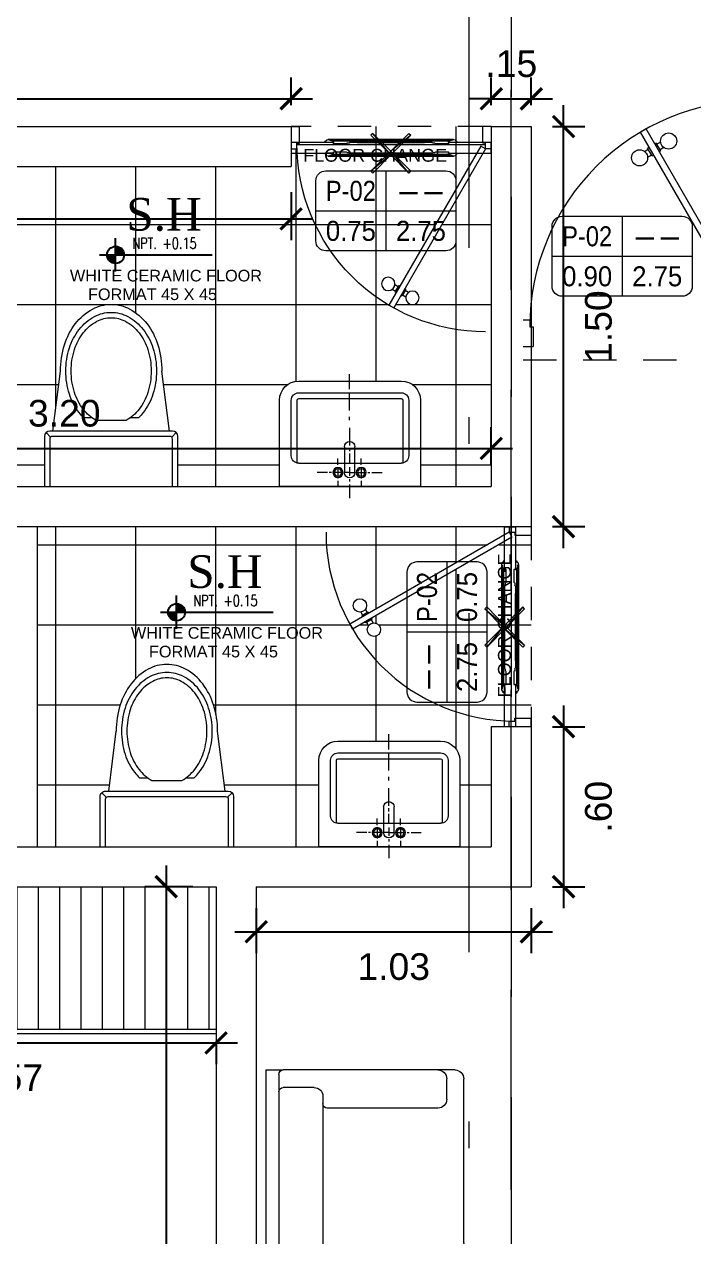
# Model space of a CAD drawing. Header units: millimetres. Extents: x -59 to 123, y 54 to 155.
# Drawn here: x -38.558 to -36.049, y 143.495 to 148.041 of the extents above; entities that cross this region are included whole.
import ezdxf
from ezdxf.enums import TextEntityAlignment as Align

# ---------------------------------------------------------------- set-up
doc = ezdxf.new("R2010")
doc.units = ezdxf.units.MM
for name, pattern in [('ACAD_ISO02W100', [15, 12, -3]), ('CONTINUA', [0]), ('DASHDOT', [25.4, 12.7, -6.35, 0, -6.35]), ('DASHED', [0.75, 0.5, -0.25]), ('HIDDEN2', [0.1875, 0.125, -0.0625])]:
    doc.linetypes.add(name, pattern=pattern)
doc.layers.get('0').update_dxf_attribs({"lineweight": 9})
doc.layers.get('Defpoints').update_dxf_attribs({"lineweight": 0})
for name, color, linetype in [('A-COT', 8, 'Continuous'), ('A-IND niveles', 8, 'Continuous'), ('A-PROY', 8, 'HIDDEN2'), ('A-TEX 010', 7, 'Continuous'), ('TEXTO', 2, 'Continuous')]:
    doc.layers.add(name, color=color, linetype=linetype)
for name, color, linetype, lineweight in [('DET-CORTE', 86, 'Continuous', 50), ('EJES', 6, 'ACAD_ISO02W100', 5), ('HP-Mobiliario', 251, 'Continuous', 0), ('mobiliario', 7, 'Continuous', 0), ('MUROS', 7, 'Continuous', 80), ('pisos', 251, 'Continuous', 0), ('PUERTAS', 7, 'Continuous', 9), ('SANITARIOS', 7, 'Continuous', 5), ('TEXTO1', 7, 'Continuous', 0), ('TEXTOS', 3, 'Continuous', 0), ('VIDRIO', 7, 'Continuous', 5)]:
    doc.layers.add(name, color=color, linetype=linetype, lineweight=lineweight)
doc.styles.add('ARIAL', font='arial.ttf')
doc.styles.add('ROMANS', font='ROMANS.SHX', dxfattribs={"width": 1.35, "height": 0.29})
doc.styles.add('ROMANS 0.75', font='romans.shx', dxfattribs={"width": 0.75})
doc.styles.add('S', font='romand.shx')
doc.styles.add('style1', font='arial.ttf', dxfattribs={"height": 0.1})
doc.styles.add('text100', font='swissek.ttf', dxfattribs={"height": 0.25})
doc.dimstyles.new('luis1', dxfattribs={"dimtxt": 0.1, "dimasz": 0.08, "dimexe": 0.08, "dimexo": 0.08, "dimgap": 0.08, "dimtad": 2, "dimzin": 4, "dimdsep": 46, "dimtxsty": 'style1', "dimblk": 'ARCHTICK', "dimcen": 2, "dimdle": 0.08, "dimclrd": 256, "dimclre": 256, "dimclrt": 256, "dimadec": 0, "dimazin": 1, "dimtfac": 1, "dimtix": 1, "dimtmove": 0, "dimatfit": 3, "dimfxl": 1, "dimtolj": 1, "dimarcsym": 0})
pattern_1 = [(90, (-122.13995, 144.88946), (-0.3, 2e-17), []), (180, (-122.13995, 144.88946), (-4e-17, -0.3), [])]

# ---------------------------------------------------------------- blocks, each defined once
blk = doc.blocks.new('A$C16406C30')
at = {"layer": 'HP-Mobiliario'}
for p, q in [((0.1885, 0.5), (0, 0.5)), ((0.1785, 0.48), (0, 0.48)), ((0.2026, 0.4941), (0.1856, 0.4771)), ((0.1885, 0.03), (0.1885, 0.47)), ((0.2085, 0.02), (0.2085, 0.48)), ((0.2085, 0.4681), (0.4335, 0.44)), ((0.2585, 0.3218), (0.2585, 0.3528)), ((0.2485, 0.1938), (0.2485, 0.3062)), ((0.2585, 0.1472), (0.2585, 0.1782)), ((0.2085, 0.0319), (0.4335, 0.06)), ((0, 0.02), (0.1785, 0.02)), ((0, 0), (0.1885, 0)), ((0.2026, 0.0059), (0.1856, 0.0229))]:
    blk.add_line(p, q, dxfattribs=at)
for points in [[(0.2585, 0.3528, -0.0362), (0.2779, 0.3702, -0.08725), (0.347, 0.4065, -0.077598), (0.4335, 0.42, -0.077598), (0.52, 0.4065, -0.08725), (0.5891, 0.3702, -0.105601), (0.6378, 0.3127, -0.12364), (0.6535, 0.25, -0.12364), (0.6378, 0.1873, -0.105601), (0.5891, 0.1298, -0.08725), (0.52, 0.0935, -0.077598), (0.4335, 0.08, -0.077598)], [(0.4335, 0.44, -0.076393), (0.532, 0.4249, -0.086437), (0.6103, 0.3844, -0.105872), (0.6657, 0.3199, -0.125404), (0.6835, 0.25, -0.125404), (0.6657, 0.1801, -0.105872), (0.6103, 0.1156, -0.086437), (0.532, 0.0751, -0.076393), (0.4335, 0.06, -0.076393)], [(0.2485, 0.3062, -0.100268), (0.2902, 0.3544, -0.08725), (0.3531, 0.3874, -0.077598), (0.4335, 0.4, -0.077598), (0.5139, 0.3874, -0.08725), (0.5768, 0.3544, -0.105601), (0.6201, 0.3032, -0.12364), (0.6335, 0.25, -0.12364), (0.6201, 0.1968, -0.105601), (0.5768, 0.1456, -0.08725), (0.5139, 0.1126, -0.077598), (0.4335, 0.1, -0.077598)], [(0.4335, 0.1, -0.077598), (0.3531, 0.1126, -0.08725), (0.2902, 0.1456, -0.100268), (0.2485, 0.1938, -0.12364)], [(0.4335, 0.08, -0.077598), (0.347, 0.0935, -0.08725), (0.2779, 0.1298, -0.0362), (0.2585, 0.1472, -0.12364)]]:
    blk.add_lwpolyline(points, format="xyb", dxfattribs=at)
for centre, radius, start, end in [((0.1785, 0.47), 0.01, 0, 90), ((0.1885, 0.48), 0.02, 0, 90), ((0.1785, 0.03), 0.01, 270, 0), ((0.1885, 0.02), 0.02, 270, 0)]:
    blk.add_arc(centre, radius, start, end, dxfattribs=at)
blk = doc.blocks.new('CP')
at = {"layer": 'mobiliario'}
for points in [[(25.9, 6.427), (25.9, 6.4749), (25.8947, 6.4749), (25.8947, 6.6355), (25.9351, 6.6355), (25.9351, 6.4749), (25.9298, 6.4749), (25.9298, 6.427)], [(25.8905, 6.4749), (25.8947, 6.4749), (25.8947, 6.5057), (25.8894, 6.5057), (25.8894, 6.5015)], [(25.9415, 6.5015), (25.9415, 6.5057), (25.9351, 6.5057), (25.9351, 6.4749), (25.9394, 6.4749), (25.9394, 6.4759), (25.9394, 6.477), (25.9394, 6.4781), (25.9405, 6.4791), (25.9405, 6.4802), (25.9415, 6.4802), (25.9415, 6.4812), (25.9426, 6.4812), (25.9437, 6.4812)], [(25.883, 6.494), (25.883, 6.2589), (25.883, 6.0249)], [(25.8873, 6.4866), (25.8873, 6.4812), (25.8883, 6.4812), (25.8894, 6.4802), (25.8905, 6.4791), (25.8905, 6.4781), (25.8905, 6.477), (25.8905, 6.4759), (25.8905, 6.4749)], [(25.8873, 6.4812), (25.8873, 6.2589), (25.8873, 6.0376)], [(25.8905, 6.4749), (25.8905, 6.2589), (25.8905, 6.044)], [(25.9394, 6.4749), (25.9394, 6.2589), (25.9394, 6.044)], [(25.9437, 6.4812), (25.9437, 6.4866)], [(25.9437, 6.4812), (25.9437, 6.2589), (25.9437, 6.0376)], [(25.9468, 6.494), (25.9468, 6.2589), (25.9468, 6.0249)], [(25.8947, 6.4142), (25.8947, 6.2589), (25.8947, 6.1047), (25.8947, 6.2589), (25.8947, 6.4142)], [(25.8979, 6.4164), (25.8979, 6.4238)], [(25.933, 6.4238), (25.933, 6.4164)], [(25.9351, 6.4142), (25.9351, 6.2589), (25.9351, 6.1047)], [(25.9351, 6.1334), (25.9351, 6.3855)], [(25.8277, 6.3344), (25.8203, 6.327), (25.9022, 6.2589), (25.8277, 6.3344), (25.8277, 6.3344)], [(25.8203, 6.327), (25.9022, 6.2589), (25.8883, 6.2589), (25.8203, 6.327), (25.8203, 6.327)], [(25.9628, 6.3344), (25.9022, 6.2589), (25.8883, 6.2589), (25.9628, 6.3344), (25.9628, 6.3344)], [(25.9692, 6.327), (25.9628, 6.3344), (25.9022, 6.2589), (25.9692, 6.327), (25.9692, 6.327)], [(25.8883, 6.2589), (25.8277, 6.1844), (25.8203, 6.1919), (25.8883, 6.2589), (25.8883, 6.2589)], [(25.9022, 6.2589), (25.8883, 6.2589), (25.8277, 6.1844), (25.9022, 6.2589), (25.9022, 6.2589)], [(25.9022, 6.2589), (25.8883, 6.2589), (25.9692, 6.1919), (25.9022, 6.2589), (25.9022, 6.2589)], [(25.8883, 6.2589), (25.9692, 6.1919), (25.9628, 6.1844), (25.8883, 6.2589), (25.8883, 6.2589)], [(25.8447, 6.1589), (25.8447, 6.1589)], [(25.9298, 6.0919), (25.9298, 6.044), (25.9351, 6.044), (25.9351, 5.8855), (25.9107, 5.8855), (25.9065, 5.8855), (25.8947, 5.8855), (25.8947, 6.044), (25.9, 6.044), (25.9, 6.0919)], [(25.8979, 6.094), (25.8979, 6.1015)], [(25.933, 6.1015), (25.933, 6.094)], [(25.8447, 6.0078), (25.8447, 6.0078)], [(25.8873, 6.0323), (25.8873, 6.0376), (25.8883, 6.0376), (25.8894, 6.0376), (25.8894, 6.0387), (25.8905, 6.0398), (25.8905, 6.0408), (25.8905, 6.0419), (25.8905, 6.0429), (25.8905, 6.044)], [(25.8905, 6.044), (25.8947, 6.044), (25.8947, 6.0132), (25.8894, 6.0132), (25.8894, 6.0176)], [(25.9394, 6.044), (25.9351, 6.044), (25.9351, 6.0132), (25.9415, 6.0132), (25.9415, 6.0174)], [(25.9437, 6.0323), (25.9437, 6.0376), (25.9426, 6.0376), (25.9415, 6.0376), (25.9405, 6.0387), (25.9405, 6.0398), (25.9394, 6.0408), (25.9394, 6.0419), (25.9394, 6.0429), (25.9394, 6.044)]]:
    blk.add_lwpolyline(points, dxfattribs=at)
for centre, start, end in [((25.891, 6.4945), 101.5369, 239.1395), ((25.891, 6.0254), 120.8203, 258.5038)]:
    blk.add_arc(centre, 0.00798, start, end, dxfattribs=at)
for points in [[(25.9468, 6.4956), (25.9464, 6.4988), (25.9441, 6.5014), (25.941, 6.5022)], [(25.943, 6.4877), (25.9457, 6.4893), (25.9472, 6.4924), (25.9468, 6.4956)], [(25.8942, 6.4142), (25.8957, 6.4142), (25.8968, 6.4154), (25.8968, 6.4169)], [(25.8974, 6.4249), (25.8989, 6.4249), (25.9, 6.4261), (25.9, 6.4275)], [(25.9298, 6.4275), (25.9298, 6.4261), (25.931, 6.4249), (25.9325, 6.4249)], [(25.932, 6.4169), (25.932, 6.4154), (25.9331, 6.4142), (25.9346, 6.4142)], [(25.8968, 6.102), (25.8968, 6.1035), (25.8957, 6.1047), (25.8942, 6.1047)], [(25.9, 6.0924), (25.9, 6.0939), (25.8989, 6.0951), (25.8974, 6.0951)], [(25.9325, 6.0951), (25.931, 6.0951), (25.9298, 6.0939), (25.9298, 6.0924)], [(25.9346, 6.1047), (25.9331, 6.1047), (25.932, 6.1035), (25.932, 6.102)], [(25.941, 6.0177), (25.9441, 6.0186), (25.9464, 6.0212), (25.9468, 6.0243)], [(25.9468, 6.0243), (25.9472, 6.0275), (25.9457, 6.0306), (25.943, 6.0322)]]:
    blk.add_open_spline(points, degree=3, dxfattribs=at)
blk = doc.blocks.new('rf67')
at = {"layer": 'PUERTAS', "ltscale": 0.075}
for p, q in [((2984.4541, 394.8959), (2984.4292, 394.895)), ((2984.4585, 394.0686), (2984.4292, 394.895)), ((2984.4834, 394.0695), (2984.4541, 394.8959)), ((2983.711, 394.4797), (2983.7334, 394.4678)), ((2983.7327, 394.4394), (2983.6977, 394.3735)), ((2983.7334, 394.4678), (2983.7215, 394.4454)), ((2983.7215, 394.4454), (2983.7327, 394.4394)), ((2983.6641, 394.3914), (2983.6977, 394.3735)), ((2984.4834, 394.0695), (2984.4585, 394.0686)), ((2984.4834, 394.0695), (2984.4715, 394.0471)), ((2984.5059, 394.0576), (2984.4834, 394.0695)), ((2984.4603, 394.0531), (2984.4253, 393.9872)), ((2984.4715, 394.0471), (2984.4603, 394.0531)), ((2984.459, 393.9693), (2984.4253, 393.9872))]:
    blk.add_line(p, q, dxfattribs=at)
at = {"layer": 'PUERTAS', "ltscale": 0.01}
for p, q in [((2984.4089, 394.8242), (2984.4257, 394.8248)), ((2984.4098, 394.8001), (2984.4265, 394.8006)), ((2984.4255, 394.8297), (2984.4315, 394.8299)), ((2984.4267, 394.796), (2984.4255, 394.8297)), ((2984.4267, 394.796), (2984.4327, 394.7962)), ((2984.4625, 394.831), (2984.4565, 394.8308)), ((2984.4637, 394.7974), (2984.4577, 394.7971)), ((2984.4637, 394.7974), (2984.4625, 394.831)), ((2984.4794, 394.8268), (2984.4627, 394.8262)), ((2984.4803, 394.8026), (2984.4636, 394.802))]:
    blk.add_line(p, q, dxfattribs=at)
for centre in [(2984.3818, 394.8116), (2984.5074, 394.8161)]:
    blk.add_circle(centre, 0.0302, dxfattribs=at)
blk.add_arc((2984.4709, 394.0476), 0.8484, 61.9779, 152.0448, dxfattribs=at)
blk = doc.blocks.new('A$C37766BCA')
blk.add_line((0, 0.181), (1.22, 0.181))
at = {"const_width": 0.0923}
for points in [[(0.221, 0.181, 0.414214), (0.174, 0.227, 0.414214)], [(0.128, 0.181, 0.414214), (0.174, 0.135)]]:
    blk.add_lwpolyline(points, format="xyb", dxfattribs=at)
blk.add_lwpolyline([(0.174, 0), (0.174, 0.361)])
blk.add_circle((0.174, 0.181), 0.0923)
blk = doc.blocks.new('CUADROVANOS3')
blk.add_lwpolyline([(-0.2625, -0.1125), (-0.2625, 0.1125, -0.414214), (-0.225, 0.15), (0.225, 0.15, -0.414214), (0.2625, 0.1125), (0.2625, -0.1125, -0.414214), (0.225, -0.15), (-0.225, -0.15, -0.414214)], format="xyb", close=True)
for points in [[(0, 0.15), (0, -0.15)], [(-0.2625, 0), (0.2625, 0)]]:
    blk.add_lwpolyline(points)
at = {"layer": 'TEXTOS', "style": 'S', "flags": 8}
for tag, width, p, p2 in [('CODIGO', 1.029412, (-0.225, 0.0375), (-0.0375, 0.0375)), ('ALFEIZAR', 0.739437, (0.0375, 0.0375), (0.225, 0.0375)), ('ANCHO', 0.772059, (-0.225, -0.1125), (-0.0375, -0.1125)), ('ALTO', 0.772059, (0.0375, -0.1125), (0.225, -0.1125))]:
    blk.add_attdef(tag, text='', height=0.075, dxfattribs=dict(at, width=width)).set_placement(p, p2, align=Align.FIT)
blk = doc.blocks.new('LAV-5')
for p, q in [((-0.264, 0), (-0.264, -0.3242)), ((0, 0), (-0.264, 0)), ((-0.0451, -0.0222), (-0.0451, 0.0007)), ((-0.0015, -0.0076), (-0.0015, 0.043)), ((0.264, 0), (0, 0)), ((0.0421, -0.0222), (0.0421, 0.0007)), ((0.264, -0.3242), (0.264, 0)), ((-0.0451, -0.0433), (-0.0451, -0.0306)), ((-0.0451, -0.0726), (-0.0451, -0.0433)), ((-0.0015, -0.0282), (-0.0015, -0.0196)), ((-0.0015, -0.0282), (-0.0015, -0.0196)), ((-0.0015, -0.0726), (-0.0015, -0.0409)), ((-0.0015, -0.0726), (-0.0015, -0.0409)), ((0.0421, -0.0433), (0.0421, -0.0306)), ((0.0421, -0.0726), (0.0421, -0.0433)), ((-0.198, -0.0886), (-0.198, -0.3242)), ((-0.1922, -0.088), (0.1922, -0.088)), ((-0.0846, -0.0529), (-0.123, -0.0529)), ((-0.07, -0.0529), (-0.0777, -0.0529)), ((-0.0264, -0.0529), (-0.064, -0.0529)), ((-0.0451, -0.0812), (-0.0451, -0.106)), ((-0.0015, -0.0529), (-0.0212, -0.0529)), ((-0.0212, -0.1496), (-0.0212, -0.0529)), ((-0.0015, -0.0529), (-0.017, -0.0529)), ((-0.0015, -0.0529), (0.0182, -0.0529)), ((-0.0015, -0.0529), (0.014, -0.0529)), ((-0.0011, -0.0863), (-0.0011, -0.124)), ((0.0182, -0.0529), (0.0182, -0.1496)), ((0.0234, -0.0529), (0.061, -0.0529)), ((0.0421, -0.0812), (0.0421, -0.106)), ((0.067, -0.0529), (0.0747, -0.0529)), ((0.0816, -0.0529), (0.12, -0.0529)), ((0.198, -0.3242), (0.198, -0.0886)), ((-0.22, -0.1158), (-0.22, -0.3242)), ((-0.0011, -0.1326), (-0.0011, -0.1445)), ((0.22, -0.3242), (0.22, -0.1158)), ((-0.0011, -0.1539), (-0.0011, -0.2199)), ((-0.0015, -0.2489), (-0.0015, -0.2618)), ((-0.0015, -0.2857), (-0.0015, -0.3507)), ((-0.1922, -0.33), (0.1922, -0.33)), ((-0.1922, -0.352), (0.1922, -0.352)), ((-0.0015, -0.329), (-0.0015, -0.347)), ((-0.1922, -0.396), (0.1922, -0.396)), ((-0.0015, -0.365), (-0.0015, -0.4223))]:
    blk.add_line(p, q)
for centre, radius in [((-0.0451, -0.0529), 0.0188), ((-0.0451, -0.0529), 0.0137), ((0.0421, -0.0529), 0.0188), ((0.0421, -0.0529), 0.0137)]:
    blk.add_circle(centre, radius)
for centre, radius, start, end in [((-0.0015, -0.0529), 0.0197, 90, 180), ((-0.0015, -0.0529), 0.0197, 0, 90), ((-0.1922, -0.1158), 0.0278, 90, 180), ((0.1922, -0.1158), 0.0278, 0, 90), ((-0.0015, -0.1496), 0.0197, 180, 270), ((-0.0015, -0.1496), 0.0197, 270, 0), ((-0.1922, -0.3242), 0.0718, 180, 270), ((-0.1922, -0.3242), 0.0278, 180, 270), ((-0.1922, -0.3242), 0.00583, 180, 270), ((0.1922, -0.3242), 0.0718, 270, 0), ((0.1922, -0.3242), 0.0278, 270, 0), ((0.1922, -0.3242), 0.00583, 270, 0)]:
    blk.add_arc(centre, radius, start, end)
blk = doc.blocks.new('juy')
at = {"layer": 'mobiliario'}
for p, q in [((290.0067, 88.1042), (290.0067, 88.0382)), ((290.0067, 88.1042), (291.9867, 88.1042)), ((291.9867, 88.1042), (291.9867, 88.0382)), ((290.0232, 88.0547), (290.0892, 88.0547)), ((290.0892, 88.0547), (290.6708, 88.0547)), ((290.7038, 88.0547), (291.2896, 88.0547)), ((291.9042, 88.0547), (291.3226, 88.0547)), ((291.9702, 88.0547), (291.9042, 88.0547)), ((290.0067, 87.3947), (290.0067, 88.0382)), ((290.0727, 87.9227), (290.0727, 88.0382)), ((290.6873, 88.0382), (290.6873, 87.9227)), ((291.3061, 88.0382), (291.3061, 87.9227)), ((291.3061, 88.0382), (291.3061, 87.9227)), ((291.9207, 87.9227), (291.9207, 88.0382)), ((291.9867, 87.3947), (291.9867, 88.0382)), ((290.6873, 87.9227), (290.6873, 87.3947)), ((290.6873, 87.9227), (290.6873, 87.3947)), ((291.3061, 87.9227), (291.3061, 87.3947)), ((291.3061, 87.9227), (291.3061, 87.3947)), ((290.1057, 87.8897), (290.6543, 87.8897)), ((290.1494, 87.4586), (290.1494, 87.8732)), ((290.7203, 87.8897), (291.2731, 87.8897)), ((291.8877, 87.8897), (291.3391, 87.8897)), ((291.844, 87.4586), (291.844, 87.8732)), ((290.1164, 87.4256), (290.0397, 87.4256)), ((291.877, 87.4256), (291.9537, 87.4256)), ((290.6543, 87.3617), (290.0397, 87.3617)), ((291.2731, 87.3617), (290.7203, 87.3617)), ((291.3391, 87.3617), (291.7887, 87.3617)), ((291.7887, 87.3617), (291.9537, 87.3617))]:
    blk.add_line(p, q, dxfattribs=at)
for centre, radius, start, end in [((290.0232, 88.0382), 0.0165, 90, 180), ((290.0892, 88.0382), 0.0165, 90, 180), ((290.6708, 88.0382), 0.0165, 0, 90), ((290.7038, 88.0382), 0.0165, 90, 180), ((291.2896, 88.0382), 0.0165, 0, 90), ((291.3226, 88.0382), 0.0165, 90, 180), ((291.9042, 88.0382), 0.0165, 0, 90), ((291.9702, 88.0382), 0.0165, 0, 90), ((290.1057, 87.9227), 0.033, 180, 270), ((290.6543, 87.9227), 0.033, 270, 0), ((290.7203, 87.9227), 0.033, 180, 270), ((291.2731, 87.9227), 0.033, 270, 0), ((291.3391, 87.9227), 0.033, 180, 270), ((291.8877, 87.9227), 0.033, 270, 0), ((290.1329, 87.8732), 0.0165, 0, 90), ((291.8605, 87.8732), 0.0165, 90, 180), ((290.0397, 87.4586), 0.033, 180, 270), ((290.1164, 87.4586), 0.033, 270, 0), ((291.877, 87.4586), 0.033, 180, 270), ((291.9537, 87.4586), 0.033, 270, 0), ((290.0397, 87.3947), 0.033, 180, 270), ((290.6543, 87.3947), 0.033, 270, 0), ((290.7203, 87.3947), 0.033, 180, 270), ((291.2731, 87.3947), 0.033, 270, 0), ((291.3391, 87.3947), 0.033, 180, 270), ((291.9537, 87.3947), 0.033, 270, 0)]:
    blk.add_arc(centre, radius, start, end, dxfattribs=at)
blk = doc.blocks.new('_ArchTick')
at = {"color": 0, "linetype": 'ByBlock', "const_width": 0.15}
blk.add_lwpolyline([(-0.5, -0.5), (0.5, 0.5)], dxfattribs=at)
blk = doc.blocks.new('*D346')
at = {"layer": 'A-COT', "linetype": 'Continuous', "lineweight": -2, "transparency": 16777216}
for p, q in [((-38.0263, 144.8873), (-38.0263, 141.5773)), ((-37.9263, 144.8073), (-38.1063, 144.8073)), ((-37.9263, 141.6573), (-38.1063, 141.6573))]:
    blk.add_line(p, q, dxfattribs=at)
at = {"layer": 'Defpoints', "color": 0, "linetype": 'CONTINUA', "transparency": 16777216}
for p in [(-37.8391, 144.8073), (-38.0263, 141.6573), (-37.8391, 141.6573)]:
    blk.add_point(p, dxfattribs=at)
at = {"layer": 'A-COT', "linetype": 'CONTINUA', "lineweight": -2, "transparency": 16777216, "xscale": 0.08, "yscale": 0.08, "zscale": 0.08}
for p, rotation in [((-38.0263, 144.8073), 90), ((-38.0263, 141.6573), 270)]:
    blk.add_blockref('_ArchTick', p, dxfattribs=dict(at, rotation=rotation))
at = {"layer": 'A-COT', "linetype": 'CONTINUA', "lineweight": 5, "transparency": 16777216, "insert": (-38.1574, 143.2323), "char_height": 0.1, "attachment_point": 5, "rotation": 90, "style": 'style1'}
blk.add_mtext('\\A1;3.15', dxfattribs=at)
blk = doc.blocks.new('*D352')
at = {"layer": 'A-COT', "linetype": 'Continuous', "lineweight": -2, "transparency": 16777216}
for p, q in [((-39.4881, 144.2222), (-37.7591, 144.2222)), ((-39.4081, 144.2222), (-39.4081, 144.1422)), ((-37.8391, 144.2222), (-37.8391, 144.1422))]:
    blk.add_line(p, q, dxfattribs=at)
at = {"layer": 'Defpoints', "color": 0, "linetype": 'CONTINUA', "transparency": 16777216}
for p in [(-39.4081, 144.2723), (-37.8391, 144.2723), (-37.8391, 144.2222)]:
    blk.add_point(p, dxfattribs=at)
at = {"layer": 'A-COT', "linetype": 'CONTINUA', "lineweight": -2, "transparency": 16777216, "xscale": 0.08, "yscale": 0.08, "zscale": 0.08, "rotation": 180}
blk.add_blockref('_ArchTick', (-39.4081, 144.2222), dxfattribs=at)
at = {"layer": 'A-COT', "linetype": 'CONTINUA', "lineweight": -2, "transparency": 16777216, "xscale": 0.08, "yscale": 0.08, "zscale": 0.08}
blk.add_blockref('_ArchTick', (-37.8391, 144.2222), dxfattribs=at)
at = {"layer": 'A-COT', "linetype": 'CONTINUA', "lineweight": 5, "transparency": 16777216, "insert": (-38.6236, 144.0911), "char_height": 0.1, "attachment_point": 5, "style": 'style1'}
blk.add_mtext('\\A1;1.57', dxfattribs=at)
blk = doc.blocks.new('*D353')
at = {"layer": 'A-COT', "linetype": 'Continuous', "lineweight": -2, "transparency": 16777216}
for p, q in [((-37.6891, 144.7273), (-37.6891, 144.5585)), ((-36.6581, 144.7273), (-36.6581, 144.5585)), ((-37.7691, 144.6385), (-36.5781, 144.6385))]:
    blk.add_line(p, q, dxfattribs=at)
at = {"layer": 'Defpoints', "color": 0, "linetype": 'CONTINUA', "transparency": 16777216}
for p in [(-37.6891, 144.8073), (-36.6581, 144.8073), (-36.6581, 144.6385)]:
    blk.add_point(p, dxfattribs=at)
at = {"layer": 'A-COT', "linetype": 'CONTINUA', "lineweight": -2, "transparency": 16777216, "xscale": 0.08, "yscale": 0.08, "zscale": 0.08, "rotation": 180}
blk.add_blockref('_ArchTick', (-37.6891, 144.6385), dxfattribs=at)
at = {"layer": 'A-COT', "linetype": 'CONTINUA', "lineweight": -2, "transparency": 16777216, "xscale": 0.08, "yscale": 0.08, "zscale": 0.08}
blk.add_blockref('_ArchTick', (-36.6581, 144.6385), dxfattribs=at)
at = {"layer": 'A-COT', "linetype": 'CONTINUA', "lineweight": 5, "transparency": 16777216, "insert": (-37.1736, 144.5074), "char_height": 0.1, "attachment_point": 5, "style": 'style1'}
blk.add_mtext('\\A1;1.03', dxfattribs=at)
blk = doc.blocks.new('*D354')
at = {"layer": 'A-COT', "linetype": 'Continuous', "lineweight": -2, "transparency": 16777216}
for p, q in [((-36.5372, 145.4873), (-36.5372, 144.7273)), ((-36.5781, 145.4073), (-36.4572, 145.4073)), ((-36.5781, 144.8073), (-36.4572, 144.8073))]:
    blk.add_line(p, q, dxfattribs=at)
at = {"layer": 'Defpoints', "color": 0, "linetype": 'CONTINUA', "transparency": 16777216}
for p in [(-36.6581, 145.4073), (-36.6581, 144.8073), (-36.5372, 144.8073)]:
    blk.add_point(p, dxfattribs=at)
at = {"layer": 'A-COT', "linetype": 'CONTINUA', "lineweight": -2, "transparency": 16777216, "xscale": 0.08, "yscale": 0.08, "zscale": 0.08}
for p, rotation in [((-36.5372, 145.4073), 90), ((-36.5372, 144.8073), 270)]:
    blk.add_blockref('_ArchTick', p, dxfattribs=dict(at, rotation=rotation))
at = {"layer": 'A-COT', "linetype": 'CONTINUA', "lineweight": 5, "transparency": 16777216, "insert": (-36.4062, 145.1073), "char_height": 0.1, "attachment_point": 5, "rotation": 90, "style": 'style1'}
blk.add_mtext('\\A1;.60', dxfattribs=at)
blk = doc.blocks.new('*D355')
at = {"layer": 'A-COT', "linetype": 'Continuous', "lineweight": -2, "transparency": 16777216}
for p, q in [((-36.5372, 146.0773), (-36.5372, 147.7373)), ((-36.5781, 147.6573), (-36.4572, 147.6573)), ((-36.5781, 146.1573), (-36.4572, 146.1573))]:
    blk.add_line(p, q, dxfattribs=at)
at = {"layer": 'Defpoints', "color": 0, "linetype": 'CONTINUA', "transparency": 16777216}
for p in [(-36.6581, 147.6573), (-36.5372, 147.6573), (-36.6581, 146.1573)]:
    blk.add_point(p, dxfattribs=at)
at = {"layer": 'A-COT', "linetype": 'CONTINUA', "lineweight": -2, "transparency": 16777216, "xscale": 0.08, "yscale": 0.08, "zscale": 0.08}
for p, rotation in [((-36.5372, 147.6573), 90), ((-36.5372, 146.1573), 270)]:
    blk.add_blockref('_ArchTick', p, dxfattribs=dict(at, rotation=rotation))
at = {"layer": 'A-COT', "linetype": 'CONTINUA', "lineweight": 5, "transparency": 16777216, "insert": (-36.4062, 146.9073), "char_height": 0.1, "attachment_point": 5, "rotation": 90, "style": 'style1'}
blk.add_mtext('\\A1;1.50', dxfattribs=at)
blk = doc.blocks.new('*D356')
at = {"layer": 'A-COT', "linetype": 'Continuous', "lineweight": -2, "transparency": 16777216}
for p, q in [((-40.0081, 146.3873), (-40.0081, 146.5307)), ((-36.8081, 146.3873), (-36.8081, 146.5307)), ((-40.0881, 146.4507), (-36.7281, 146.4507))]:
    blk.add_line(p, q, dxfattribs=at)
at = {"layer": 'Defpoints', "color": 0, "linetype": 'CONTINUA', "transparency": 16777216}
for p in [(-36.8081, 146.4507), (-40.0081, 146.3073), (-36.8081, 146.3073)]:
    blk.add_point(p, dxfattribs=at)
at = {"layer": 'A-COT', "linetype": 'CONTINUA', "lineweight": -2, "transparency": 16777216, "xscale": 0.08, "yscale": 0.08, "zscale": 0.08, "rotation": 180}
blk.add_blockref('_ArchTick', (-40.0081, 146.4507), dxfattribs=at)
at = {"layer": 'A-COT', "linetype": 'CONTINUA', "lineweight": -2, "transparency": 16777216, "xscale": 0.08, "yscale": 0.08, "zscale": 0.08}
blk.add_blockref('_ArchTick', (-36.8081, 146.4507), dxfattribs=at)
at = {"layer": 'A-COT', "linetype": 'CONTINUA', "lineweight": 5, "transparency": 16777216, "insert": (-38.4081, 146.5818), "char_height": 0.1, "attachment_point": 5, "style": 'style1'}
blk.add_mtext('\\A1;3.20', dxfattribs=at)
blk = doc.blocks.new('*D357')
at = {"layer": 'A-COT', "linetype": 'Continuous', "lineweight": -2, "transparency": 16777216}
for p, q in [((-40.0081, 147.4113), (-40.0081, 147.2313)), ((-37.5581, 147.4113), (-37.5581, 147.2313)), ((-40.0881, 147.3113), (-37.4781, 147.3113))]:
    blk.add_line(p, q, dxfattribs=at)
at = {"layer": 'Defpoints', "color": 0, "linetype": 'CONTINUA', "transparency": 16777216}
for p in [(-40.0081, 147.5073), (-37.5581, 147.5073), (-37.5581, 147.3113)]:
    blk.add_point(p, dxfattribs=at)
at = {"layer": 'A-COT', "linetype": 'CONTINUA', "lineweight": -2, "transparency": 16777216, "xscale": 0.08, "yscale": 0.08, "zscale": 0.08, "rotation": 180}
blk.add_blockref('_ArchTick', (-40.0081, 147.3113), dxfattribs=at)
at = {"layer": 'A-COT', "linetype": 'CONTINUA', "lineweight": -2, "transparency": 16777216, "xscale": 0.08, "yscale": 0.08, "zscale": 0.08}
blk.add_blockref('_ArchTick', (-37.5581, 147.3113), dxfattribs=at)
at = {"layer": 'A-COT', "linetype": 'CONTINUA', "lineweight": 5, "transparency": 16777216, "insert": (-38.7831, 147.1803), "char_height": 0.1, "attachment_point": 5, "style": 'style1'}
blk.add_mtext('\\A1;2.45', dxfattribs=at)
blk = doc.blocks.new('*D358')
at = {"layer": 'A-COT', "linetype": 'Continuous', "lineweight": -2, "transparency": 16777216}
for p, q in [((-40.6581, 147.7373), (-40.6581, 147.8414)), ((-37.5581, 147.7373), (-37.5581, 147.8414)), ((-40.7381, 147.7614), (-37.4781, 147.7614))]:
    blk.add_line(p, q, dxfattribs=at)
at = {"layer": 'Defpoints', "color": 0, "linetype": 'CONTINUA', "transparency": 16777216}
for p in [(-37.5581, 147.7614), (-40.6581, 147.6573), (-37.5581, 147.6573)]:
    blk.add_point(p, dxfattribs=at)
at = {"layer": 'A-COT', "linetype": 'CONTINUA', "lineweight": -2, "transparency": 16777216, "xscale": 0.08, "yscale": 0.08, "zscale": 0.08, "rotation": 180}
blk.add_blockref('_ArchTick', (-40.6581, 147.7614), dxfattribs=at)
at = {"layer": 'A-COT', "linetype": 'CONTINUA', "lineweight": -2, "transparency": 16777216, "xscale": 0.08, "yscale": 0.08, "zscale": 0.08}
blk.add_blockref('_ArchTick', (-37.5581, 147.7614), dxfattribs=at)
at = {"layer": 'A-COT', "linetype": 'CONTINUA', "lineweight": 5, "transparency": 16777216, "insert": (-39.1081, 147.8925), "char_height": 0.1, "attachment_point": 5, "style": 'style1'}
blk.add_mtext('\\A1;3.10', dxfattribs=at)
blk = doc.blocks.new('*D359')
at = {"layer": 'A-COT', "linetype": 'Continuous', "lineweight": -2, "transparency": 16777216}
for p, q in [((-36.8081, 147.7373), (-36.8081, 147.8414)), ((-36.6581, 147.7373), (-36.6581, 147.8414)), ((-36.8081, 147.7614), (-36.8881, 147.7614)), ((-36.8081, 147.7614), (-36.6581, 147.7614)), ((-36.6581, 147.7614), (-36.5781, 147.7614))]:
    blk.add_line(p, q, dxfattribs=at)
at = {"layer": 'Defpoints', "color": 0, "linetype": 'CONTINUA', "transparency": 16777216}
for p in [(-36.6581, 147.7614), (-36.8081, 147.6573), (-36.6581, 147.6573)]:
    blk.add_point(p, dxfattribs=at)
at = {"layer": 'A-COT', "linetype": 'CONTINUA', "lineweight": -2, "transparency": 16777216, "xscale": 0.08, "yscale": 0.08, "zscale": 0.08}
blk.add_blockref('_ArchTick', (-36.8081, 147.7614), dxfattribs=at)
at = {"layer": 'A-COT', "linetype": 'CONTINUA', "lineweight": -2, "transparency": 16777216, "xscale": 0.08, "yscale": 0.08, "zscale": 0.08, "rotation": 180}
blk.add_blockref('_ArchTick', (-36.6581, 147.7614), dxfattribs=at)
at = {"layer": 'A-COT', "linetype": 'CONTINUA', "lineweight": 5, "transparency": 16777216, "insert": (-36.7331, 147.8925), "char_height": 0.1, "attachment_point": 5, "style": 'style1'}
blk.add_mtext('\\A1;.15', dxfattribs=at)

msp = doc.modelspace()

# ---------------------------------------------------------------- hatches: boundary and pattern name
at = {"layer": 'mobiliario', "lineweight": 5}
h = msp.add_hatch(dxfattribs=at)
h.set_pattern_fill('_USER', color=256, scale=0.08, angle=-90, pattern_type=0)
h.set_pattern_definition([(270, (139.81466, 93.46256), (0.08, -3e-17), [])])
h.paths.add_polyline_path([(-37.8391, 144.2723), (-37.8391, 144.8073), (-39.4081, 144.8073), (-39.4081, 144.2873), (-38.6236, 144.2873), (-38.6236, 144.2723)])
at = {"layer": 'pisos', "lineweight": 5}
h = msp.add_hatch(dxfattribs=at)
h.set_pattern_fill('_USER', color=256, scale=0.3, angle=90, double=1, pattern_type=0)
h.set_pattern_definition(pattern_1)
h.paths.add_polyline_path([(-37.5367, 147.5739), (-37.5581, 147.5739), (-37.5581, 147.5073), (-38.9081, 147.5073), (-38.9081, 146.3073), (-38.4825, 146.3073), (-38.4825, 146.4958, -0.414214), (-38.4625, 146.5158), (-38.4506, 146.5158), (-38.4225, 146.7408, -0.076393), (-38.4074, 146.8392, -0.086437), (-38.3669, 146.9176, -0.105872), (-38.3024, 146.973, -0.125404), (-38.2325, 146.9908, -0.125404), (-38.1627, 146.973, -0.105872), (-38.0982, 146.9176, -0.086437), (-38.0577, 146.8392, -0.076393), (-38.0425, 146.7408), (-38.0144, 146.5158), (-38.0025, 146.5158, -0.414214), (-37.9825, 146.4958), (-37.9825, 146.3073), (-37.6014, 146.3073), (-37.6014, 146.6314, -0.414214), (-37.5296, 146.7033), (-37.1453, 146.7033, -0.414214), (-37.0734, 146.6314), (-37.0734, 146.3073), (-36.8081, 146.3073), (-36.8081, 147.5739), (-36.8293, 147.5739), (-37.1327, 147.0485), (-37.1283, 147.046), (-37.1302, 147.0426), (-37.1181, 147.0356, -0.60997), (-37.0783, 147.0151, -1.065926), (-37.1285, 147.0183), (-37.1403, 147.0252), (-37.1424, 147.0217), (-37.1467, 147.0242), (-37.1739, 146.9772), (-37.175, 146.9778, -0.263699)])
h.paths.add_polyline_path([(-36.8473, 147.5844), (-36.8293, 147.5739), (-36.8293, 147.5951), (-36.8399, 147.5951), (-36.8399, 147.6573), (-37.5264, 147.6573), (-37.5264, 147.5951), (-37.537, 147.5951), (-37.537, 147.5948, 0.264184), (-37.1919, 146.9876), (-37.1647, 147.0346), (-37.1691, 147.0371), (-37.167, 147.0406), (-37.1789, 147.0475, -0.620259), (-37.2193, 147.0675, -1.050106), (-37.169, 147.0651), (-37.1569, 147.0581), (-37.155, 147.0614), (-37.1507, 147.0589)])
h = msp.add_hatch(dxfattribs=at)
h.set_pattern_fill('_USER', color=256, scale=0.3, angle=90, double=1, pattern_type=0)
h.set_pattern_definition(pattern_1)
h.paths.add_polyline_path([(-37.3376, 145.7905), (-37.3382, 145.7916), (-37.2912, 145.8187), (-37.2938, 145.8231), (-37.2902, 145.8251), (-37.2971, 145.837, -0.452101), (-37.3255, 145.8619, -1), (-37.2751, 145.8619, -0.156273), (-37.2798, 145.8473), (-37.2728, 145.8352), (-37.2695, 145.8372), (-37.2669, 145.8328), (-36.7415, 146.1361), (-36.7415, 146.1573), (-38.5081, 146.1573), (-38.5081, 144.9573), (-38.2737, 144.9573), (-38.2737, 145.1458, -0.414214), (-38.2537, 145.1658), (-38.2418, 145.1658), (-38.2137, 145.3908, -0.076393), (-38.1985, 145.4892, -0.086437), (-38.158, 145.5676, -0.105872), (-38.0935, 145.623, -0.125404), (-38.0237, 145.6408, -0.125404), (-37.9538, 145.623, -0.105872), (-37.8893, 145.5676, -0.086437), (-37.8488, 145.4892, -0.076393), (-37.8337, 145.3908), (-37.8055, 145.1658), (-37.7937, 145.1658, -0.414214), (-37.7737, 145.1458), (-37.7737, 144.9573), (-37.4543, 144.9573), (-37.4543, 145.2814, -0.414214), (-37.3825, 145.3533), (-36.9981, 145.3533, -0.414214), (-36.9263, 145.2814), (-36.9263, 144.9573), (-36.8081, 144.9573), (-36.8081, 145.4073), (-36.7415, 145.4073), (-36.7415, 145.4288, -0.263699)])
h.paths.add_polyline_path([(-36.6581, 146.1255), (-36.7203, 146.1255), (-36.7203, 146.1361), (-36.7415, 146.1361), (-36.7311, 146.1181), (-37.2565, 145.8147), (-37.254, 145.8104), (-37.2573, 145.8085), (-37.2503, 145.7964, -0.44314), (-37.2227, 145.7713, -1), (-37.2731, 145.7713, -0.163929), (-37.2679, 145.7866), (-37.2748, 145.7984), (-37.2783, 145.7964), (-37.2808, 145.8007), (-37.3278, 145.7735, 0.264315), (-36.7203, 145.4284), (-36.7203, 145.439), (-36.6581, 145.439)])

# ---------------------------------------------------------------- linework, layer by layer
at = {"lineweight": 5}
msp.add_line((-38.5081, 144.9573), (-38.5081, 146.1573), dxfattribs=at)
at = {"layer": 'A-PROY', "lineweight": 5}
for p, q in [((-36.8081, 147.6573), (-37.5581, 147.6573)), ((-36.6891, 146.7823), (-35.7891, 146.7823)), ((-36.6581, 146.1573), (-36.6581, 145.4073))]:
    msp.add_line(p, q, dxfattribs=at)
at = {"layer": 'DET-CORTE', "linetype": 'DASHDOT', "lineweight": 5, "ltscale": 0.1}
msp.add_line((-36.892, 151.1124), (-36.892, 130.3989), dxfattribs=at)
at = {"layer": 'EJES', "linetype": 'DASHED', "lineweight": 5, "ltscale": 1.5}
for p, q in [((-36.7331, 151.8941), (-36.7331, 130.7352)), ((-36.7331, 151.8941), (-36.7331, 130.7352)), ((-36.7331, 130.1705), (-36.7331, 151.3293)), ((-36.7331, 130.1705), (-36.7331, 151.3293))]:
    msp.add_line(p, q, dxfattribs=at)
at = {"layer": 'MUROS', "lineweight": 5}
for p, q in [((-40.6581, 147.6573), (-37.5581, 147.6573)), ((-37.5581, 147.6573), (-37.5581, 147.5073)), ((-36.8081, 147.6573), (-36.6581, 147.6573)), ((-36.8081, 147.6573), (-36.8081, 146.3073)), ((-36.6581, 147.6573), (-36.6581, 146.1573)), ((-40.0081, 147.5073), (-37.5581, 147.5073)), ((-40.0081, 146.3073), (-36.8081, 146.3073)), ((-39.4081, 146.1573), (-36.6581, 146.1573)), ((-36.8081, 145.4073), (-36.8081, 144.9573)), ((-39.4081, 144.9573), (-36.8081, 144.9573)), ((-39.4081, 144.8073), (-37.8391, 144.8073)), ((-37.8391, 144.8073), (-37.8391, 141.6573)), ((-37.6891, 144.8073), (-37.6891, 141.6573))]:
    msp.add_line(p, q, dxfattribs=at)
at = {"layer": 'MUROS', "linetype": 'CONTINUA', "lineweight": 5}
for p, q in [((-36.6581, 145.4073), (-36.8081, 145.4073)), ((-36.6581, 145.4073), (-36.6581, 144.8073)), ((-37.6891, 144.8073), (-36.6581, 144.8073))]:
    msp.add_line(p, q, dxfattribs=at)
at = {"layer": 'VIDRIO', "lineweight": 5}
for p, q in [((-37.8391, 144.2723), (-39.4081, 144.2723)), ((-38.6236, 144.2573), (-37.8391, 144.2573))]:
    msp.add_line(p, q, dxfattribs=at)

# ---------------------------------------------------------------- block references
at = {"lineweight": 5, "xscale": -1.000145369431387, "yscale": 1.000145369431387, "zscale": 1.000145369431387, "rotation": 270}
msp.add_blockref('CP', (-43.4446, 121.6588), dxfattribs=at)
at = {"lineweight": 5, "xscale": 1.000145369431387, "yscale": 1.000145369431387, "zscale": 1.000145369431387}
msp.add_blockref('CP', (-62.6566, 139.5208), dxfattribs=at)
at = {"layer": 'A-IND niveles', "lineweight": 5, "xscale": 0.3456000000000008, "yscale": 0.3456000000000008, "zscale": 0.3456000000000008}
for p in [(-38.2758, 147.1135), (-38.0473, 145.774)]:
    msp.add_blockref('A$C37766BCA', p, dxfattribs=at)
at = {"layer": 'HP-Mobiliario', "lineweight": 5, "rotation": 90}
msp.add_blockref('A$C16406C30', (-37.9825, 146.3073), dxfattribs=at)
at = {"layer": 'HP-Mobiliario', "lineweight": 5, "xscale": -1, "rotation": 270}
msp.add_blockref('A$C16406C30', (-38.2737, 144.9573), dxfattribs=at)
at = {"layer": 'mobiliario', "lineweight": 5, "xscale": -1, "rotation": 90}
msp.add_blockref('juy', (50.4507, 434.1271), dxfattribs=at)
at = {"layer": 'PUERTAS', "lineweight": 5, "yscale": 0.8333333333377142, "zscale": 0.8333333333377142}
for p, xscale, rotation in [((-2079.3943, 1604.0368), -0.8333333333377142, 152.0308016876202), ((1419.7214, -1896.4289), 0.8333333333377142, 117.9691983123798)]:
    msp.add_blockref('rf67', p, dxfattribs=dict(at, xscale=xscale, rotation=rotation))
at = {"layer": 'PUERTAS', "lineweight": 5, "rotation": 27.96919831237964}
msp.add_blockref('rf67', (-2486.8925, -1600.8231), dxfattribs=at)
at = {"layer": 'SANITARIOS', "linetype": 'Continuous', "lineweight": 5, "xscale": -1, "rotation": 180}
for p in [(-37.3374, 146.3073), (-37.1903, 144.9573)]:
    msp.add_blockref('LAV-5', p, dxfattribs=at)
at = {"layer": 'VIDRIO', "lineweight": 5, "ltscale": 0.25}
ref = msp.add_blockref('CUADROVANOS3', (-37.203, 147.3413), dxfattribs=at)
ref.add_attrib('CODIGO', 'P-02', dxfattribs={"layer": 'TEXTOS', "color": 2, "height": 0.075, "style": 'ARIAL', "width": 0.847203, "flags": 8}).set_placement((-37.428, 147.3788), (-37.2405, 147.3788), align=Align.FIT)
ref.add_attrib('ALTO', '2.75', dxfattribs={"layer": 'TEXTOS', "color": 2, "height": 0.075, "style": 'ARIAL', "width": 0.919468, "flags": 8}).set_placement((-37.1655, 147.2288), (-36.978, 147.2288), align=Align.FIT)
ref.add_attrib('ANCHO', '0.75', dxfattribs={"layer": 'TEXTOS', "color": 2, "height": 0.075, "style": 'ARIAL', "width": 0.919468, "flags": 8}).set_placement((-37.428, 147.2288), (-37.2405, 147.2288), align=Align.FIT)
ref.add_attrib('ALFEIZAR', '--', dxfattribs={"layer": 'TEXTOS', "color": 2, "height": 0.075, "style": 'ARIAL', "width": 2.68695, "flags": 8}).set_placement((-37.1655, 147.3788), (-36.978, 147.3788), align=Align.FIT)
ref = msp.add_blockref('CUADROVANOS3', (-36.3176, 147.1709), dxfattribs=at)
ref.add_attrib('CODIGO', 'P-02', dxfattribs={"layer": 'TEXTOS', "color": 2, "height": 0.075, "style": 'ARIAL', "width": 0.847203, "flags": 8}).set_placement((-36.5426, 147.2084), (-36.3551, 147.2084), align=Align.FIT)
ref.add_attrib('ALTO', '2.75', dxfattribs={"layer": 'TEXTOS', "color": 2, "height": 0.075, "style": 'ARIAL', "width": 0.919468, "flags": 8}).set_placement((-36.2801, 147.0584), (-36.0926, 147.0584), align=Align.FIT)
ref.add_attrib('ANCHO', '0.90', dxfattribs={"layer": 'TEXTOS', "color": 2, "height": 0.075, "style": 'ARIAL', "width": 0.919468, "flags": 8}).set_placement((-36.5426, 147.0584), (-36.3551, 147.0584), align=Align.FIT)
ref.add_attrib('ALFEIZAR', '--', dxfattribs={"layer": 'TEXTOS', "color": 2, "height": 0.075, "style": 'ARIAL', "width": 2.68695, "flags": 8}).set_placement((-36.2801, 147.2084), (-36.0926, 147.2084), align=Align.FIT)
ref = msp.add_blockref('CUADROVANOS3', (-36.9741, 145.7624), dxfattribs=dict(at, xscale=-1, rotation=90))
ref.add_attrib('CODIGO', 'P-02', dxfattribs={"layer": 'TEXTOS', "color": 2, "height": 0.075, "rotation": 90, "style": 'ARIAL', "width": 0.847203, "flags": 8}).set_placement((-37.0116, 145.7999), (-37.0116, 145.9874), align=Align.FIT)
ref.add_attrib('ALTO', '2.75', dxfattribs={"layer": 'TEXTOS', "color": 2, "height": 0.075, "rotation": 90, "style": 'ARIAL', "width": 0.919468, "flags": 8}).set_placement((-36.8616, 145.5374), (-36.8616, 145.7249), align=Align.FIT)
ref.add_attrib('ANCHO', '0.75', dxfattribs={"layer": 'TEXTOS', "color": 2, "height": 0.075, "rotation": 90, "style": 'ARIAL', "width": 0.919468, "flags": 8}).set_placement((-36.8616, 145.7999), (-36.8616, 145.9874), align=Align.FIT)
ref.add_attrib('ALFEIZAR', '--', dxfattribs={"layer": 'TEXTOS', "color": 2, "height": 0.075, "rotation": 90, "style": 'ARIAL', "width": 2.68695, "flags": 8}).set_placement((-37.0116, 145.5374), (-37.0116, 145.7249), align=Align.FIT)

# ---------------------------------------------------------------- texts
at = {"layer": 'A-IND niveles', "lineweight": 5, "style": 'ROMANS 0.75', "width": 0.75}
for p in [(-38.1533, 147.199), (-37.9248, 145.8595)]:
    msp.add_text('NPT. +0.15', height=0.04147, dxfattribs=at).set_placement(p)
at = {"layer": 'A-TEX 010', "lineweight": 5, "char_height": 0.1224, "attachment_point": 2, "style": 'ROMANS'}
for insert in [(-38.0347, 147.3895), (-37.8063, 146.0501)]:
    msp.add_mtext('{\\fTimes New Roman|b0|i0|c0|p18;S.H}', dxfattribs=dict(at, insert=insert))
at = {"layer": 'TEXTO', "lineweight": 5, "insert": (-37.2433, 147.5737), "char_height": 0.048214, "width": 6.671828, "attachment_point": 2, "style": 'text100'}
msp.add_mtext('{\\fArial|b0|i0|c0|p34;FLOOR CHANGE}', dxfattribs=at)
at = {"layer": 'TEXTO', "lineweight": 5, "insert": (-36.7831, 145.7869), "char_height": 0.048214, "width": 6.671828, "attachment_point": 2, "rotation": 90, "style": 'text100'}
msp.add_mtext('{\\fArial|b0|i0|c0|p34;FLOOR CHANGE}', dxfattribs=at)
at = {"layer": 'TEXTO1', "lineweight": 5, "style": 'ARIAL'}
for s, p in [('WHITE CERAMIC FLOOR', (-38.387, 147.0766)), ('FORMAT 45 X 45', (-38.3192, 147.0067)), ('WHITE CERAMIC FLOOR', (-38.1585, 145.7372)), ('FORMAT 45 X 45', (-38.0908, 145.6672))]:
    msp.add_text(s, height=0.043546, dxfattribs=at).set_placement(p)

# ---------------------------------------------------------------- dimensions: what is measured, and where the dimension line sits
at = {"layer": 'A-COT', "linetype": 'CONTINUA', "lineweight": 5}
for base, p1, p2, picture, middle in [((-37.5581, 147.7614), (-40.6581, 147.6573), (-37.5581, 147.6573), '*D358', (-39.1081, 147.8925)), ((-36.6581, 147.7614), (-36.8081, 147.6573), (-36.6581, 147.6573), '*D359', (-36.7331, 147.8925)), ((-37.5581, 147.3113), (-40.0081, 147.5073), (-37.5581, 147.5073), '*D357', (-38.7831, 147.1803)), ((-36.8081, 146.4507), (-40.0081, 146.3073), (-36.8081, 146.3073), '*D356', (-38.4081, 146.5818)), ((-36.6581, 144.6385), (-37.6891, 144.8073), (-36.6581, 144.8073), '*D353', (-37.1736, 144.5074)), ((-37.8391, 144.2222), (-39.4081, 144.2723), (-37.8391, 144.2723), '*D352', (-38.6236, 144.0911))]:
    dim = msp.add_linear_dim(base=base, p1=p1, p2=p2, dimstyle='luis1', override={"dimfxl": 0.1, "dimfxlon": 1, "dimarcsym": 2}, dxfattribs=at)
    dim.commit()
    dim.dimension.update_dxf_attribs({"geometry": picture, "text_midpoint": middle})
for base, p1, p2, picture, middle in [((-36.5372, 147.6573), (-36.6581, 146.1573), (-36.6581, 147.6573), '*D355', (-36.4062, 146.9073)), ((-36.5372, 144.8073), (-36.6581, 145.4073), (-36.6581, 144.8073), '*D354', (-36.4062, 145.1073)), ((-38.0263, 141.6573), (-37.8391, 144.8073), (-37.8391, 141.6573), '*D346', (-38.1574, 143.2323))]:
    dim = msp.add_linear_dim(base=base, p1=p1, p2=p2, angle=90, dimstyle='luis1', override={"dimfxl": 0.1, "dimfxlon": 1, "dimarcsym": 2}, dxfattribs=at)
    dim.commit()
    dim.dimension.update_dxf_attribs({"geometry": picture, "text_midpoint": middle})

doc.saveas('drawing.dxf')
